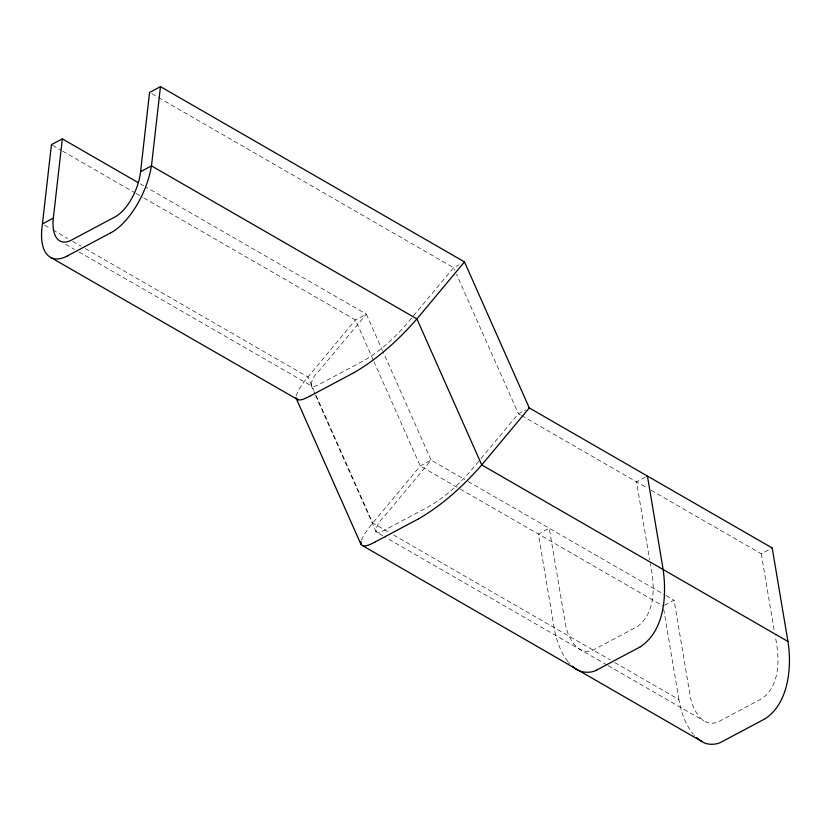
<?xml version="1.0" encoding="UTF-8"?>
<svg xmlns="http://www.w3.org/2000/svg" width="831" height="831" viewBox="0 0 831 831"><rect width="100%" height="100%" fill="white"/><g stroke="black" fill="none" stroke-linecap="round" stroke-linejoin="round"><path stroke-width="0.62" stroke-dasharray="4.16 3.12" d="M296.054 395.899L298.828 389.407L304.832 380.723L355.439 319.935L366.346 314.139L382.478 350.485M361.35 540.212L364.373 534.24L370.231 526.033L420.257 465.983L431.164 460.177L464.913 479.643M411.47 318.18C398.132 334.716 382.426 349.768 364.009 360.529L320.392 383.745C305.424 392.783 312.342 376.225 318.782 371.145L366.346 314.139L145.892 187.048M413.443 315.801L453.581 267.707L459.024 264.798M478.76 461.257L470.834 470.751C458.702 484.629 444.814 497.291 428.827 506.578L385.21 529.794C369.888 538.935 377.295 522.325 383.6 517.183L431.164 460.177L382.977 351.606M480.993 458.577L518.399 413.745L525.888 409.756M645.386 477.139L636.525 481.855L649.634 559.762M664.53 605.29L674.066 600.211L689.803 693.708C691.33 706.942 701.603 729.14 718.296 721.817L761.913 698.601C781.213 684.734 779.551 656.147 775.063 635.59M651.14 490.28L761.3 553.778L769.475 549.426M151.793 93.726L157.36 96.936M158.482 97.58L453.581 267.707L454.723 270.283M140.314 183.828L143.659 185.76M52.54 145.321L61.452 150.463M62.574 151.097L134.986 192.844M136.097 193.488L142.787 197.342M143.898 197.986L355.439 319.935L373.555 360.768M520.507 414.97L518.399 413.745L456.448 274.168M521.556 415.573L646.643 487.683M44.531 225.118L50.795 228.733M52.883 229.938L67.508 238.372M72.723 241.374L81.085 246.194M85.261 248.604L307.885 376.942L313.869 390.435M65.597 244.241L74.52 249.393M78.976 251.959L311.324 385.844L310.887 384.857L314.991 394.102M468.082 481.461L665.08 595.027M666.202 595.682L674.066 600.211M457.175 487.267L420.257 465.983L374.054 361.89M460.343 489.095L663.169 606.017M388.004 531.809L372.704 522.99L315.863 394.933M393.572 535.029L610.328 659.98M614.826 662.577L678.896 699.515C681.046 711.918 685.18 724.341 693.272 734.168M607.087 665.029L386.862 538.114M608.219 665.683L703.764 720.768M315.5 395.255L376.142 531.892L385.781 537.491M376.1 531.84L375.716 530.978M693.916 734.905L694.56 735.612M569.786 663.689L568.497 662.234M567.874 661.476C560.198 651.743 556.209 639.662 554.121 627.582L538.384 534.084L549.291 528.287L565.028 621.775C566.555 635.019 576.828 657.217 593.521 649.884L637.138 626.667C656.438 612.8 654.776 584.214 650.289 563.657M761.3 553.778L774.409 631.695M663.709 609.237L678.896 699.515"/><path stroke-width="1.25" d="M765.164 718.722C788.297 703.618 792.182 667.677 787.944 641.47L772.207 547.982L529.295 407.948L464.477 261.9L160.466 86.642L149.57 92.438L140.574 171.685A37.738 18.282 -67.8 0 1 114.948 216.953L71.331 240.169A37.738 18.282 -67.8 0 1 53.34 218.117L62.335 138.87L138.091 182.55M140.574 171.685L151.481 165.878L160.466 86.642M360.966 541.532C360.187 549.758 370.823 544.336 374.989 542.041M354.079 372.62C377.814 358.795 398.818 339.661 416.923 318.907L464.477 261.9L463.802 262.264M310.358 395.888L353.684 372.828M375.217 541.905L418.481 518.887M418.606 518.814C442.663 504.895 463.501 485.792 481.741 464.955L529.295 407.948L528.62 408.312M597.073 669.848L639.922 647.048M640.109 646.944C664.603 630.833 666.784 596.024 663.159 569.536L647.432 476.049L646.747 476.412M62.335 138.87L51.429 144.677L42.443 223.923L53.34 218.117M67.28 255.948L110.897 232.732M771.521 548.346L772.207 547.982M764.697 718.981L722.004 741.699C716.904 744.836 707.43 745.604 701.644 741.387L362.96 545.894M309.994 396.086C306.722 397.457 298.599 403.035 295.961 397.644M596.938 669.921C590.612 673.858 578.407 672.975 572.497 666.306M50.691 257.444L298.142 399.856M151.481 165.878L416.923 318.907L481.741 464.955L787.944 641.47M701.644 741.387L696.575 737.616M296.314 398.714L361.132 544.762M67.269 256A56.539 26.187 -65.1 0 1 42.474 223.903M151.439 165.899A56.539 26.166 -65.1 0 1 110.887 232.784"/></g></svg>
